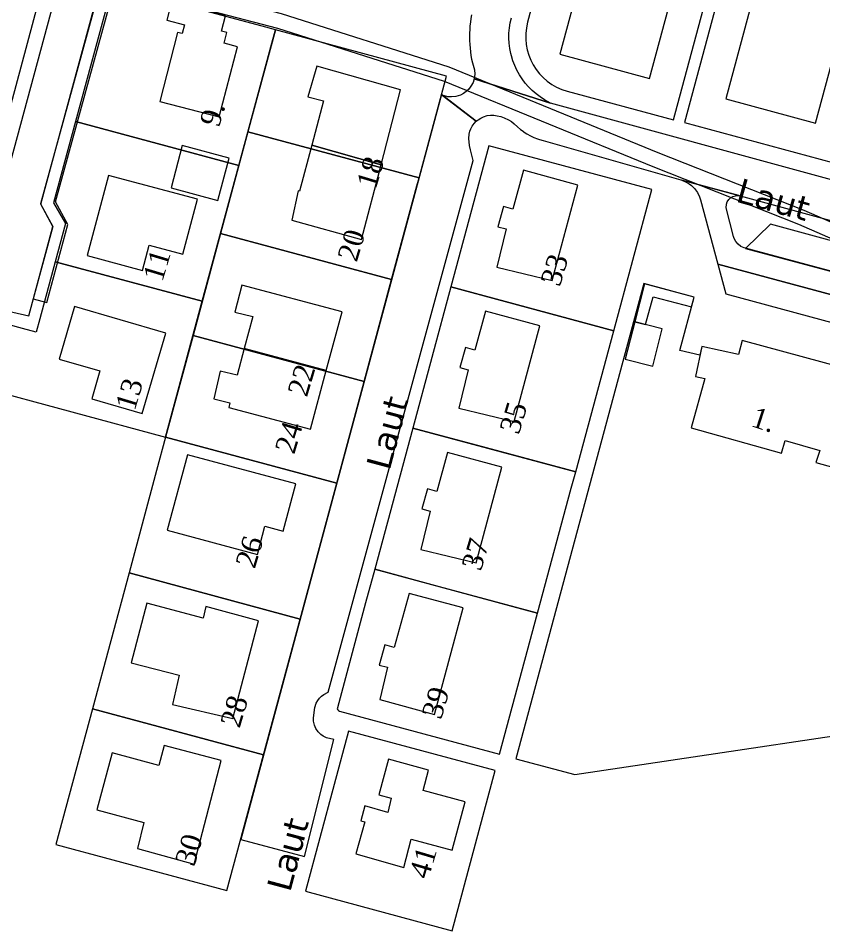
# Model space of a CAD drawing. Header units: metres. Extents: x 328903 to 333883, y 373406 to 381110.
# Drawn here: x 330544.6 to 330687.8, y 375032.5 to 375194.8 of the extents above; entities that cross this region are included whole.
import ezdxf

# ---------------------------------------------------------------- set-up
doc = ezdxf.new("R2010")
doc.units = ezdxf.units.M
doc.header["$MEASUREMENT"] = 0
for name, color, linetype in [('Byggingar', 7, 'Continuous'), ('Gangstétt', 7, 'Continuous'), ('Götuheiti', 7, 'Continuous'), ('Götur', 7, 'Continuous'), ('Húsnúmer', 7, 'Continuous'), ('Lóðir', 7, 'Continuous')]:
    doc.layers.add(name, color=color, linetype=linetype)
doc.styles.get("Standard").update_dxf_attribs({"font": 'arial.ttf'})

msp = doc.modelspace()

# ---------------------------------------------------------------- linework, layer by layer
at = {"layer": 'Byggingar', "color": 17, "linetype": 'Continuous', "lineweight": 0, "ltscale": 3.31832, "true_color": 0x943c39, "flags": 128}
for points in [[(330669.301, 375230.45), (330653.323, 375234.755), (330640.838, 375188.411), (330656.816, 375184.106), (330669.301, 375230.45)], [(330698.798, 375222.503), (330682.819, 375226.808), (330670.334, 375180.464), (330686.313, 375176.16), (330698.798, 375222.503)], [(330580.301, 375177.266), (330583.512, 375189.735), (330581.173, 375190.337), (330581.662, 375192.235), (330580.72, 375192.477), (330581.426, 375195.219), (330571.815, 375197.695), (330570.977, 375194.443), (330574.095, 375193.64), (330573.69, 375192.07), (330572.882, 375192.278), (330569.717, 375179.992), (330580.301, 375177.266)], [(330612.52, 375182.071), (330597.629, 375186.276), (330596.021, 375180.846), (330598.834, 375180.105), (330596.731, 375172.206), (330609.06, 375168.756), (330612.52, 375182.071)], [(330580.07, 375162.414), (330582.072, 375169.924), (330573.731, 375172.147), (330571.73, 375164.637), (330580.07, 375162.414)], [(330609.06, 375168.756), (330596.731, 375172.206), (330594.565, 375164.074), (330594.315, 375164.127), (330593.192, 375158.916), (330605.603, 375155.446), (330609.06, 375168.756)], [(330566.657, 375149.955), (330567.85, 375154.429), (330573.812, 375152.84), (330576.413, 375162.6), (330560.591, 375166.817), (330556.798, 375152.583), (330566.657, 375149.955)], [(330644.041, 375165.145), (330634.41, 375167.779), (330632.514, 375160.833), (330630.824, 375161.296), (330629.848, 375157.731), (330631.301, 375157.334), (330629.666, 375150.544), (330639.471, 375148.182), (330644.041, 375165.145)], [(330602.118, 375142.576), (330584.282, 375147.324), (330583.045, 375142.543), (330586.256, 375141.756), (330584.744, 375136.044), (330599.324, 375132.141), (330602.118, 375142.576)], [(330657.435, 375145.285), (330664.233, 375143.454), (330664.708, 375145.218), (330655.908, 375147.589), (330654.169, 375140.793), (330656.05, 375140.313), (330657.435, 375145.285)], [(330566.62, 375124.519), (330570.779, 375138.797), (330554.537, 375143.529), (330551.819, 375134.2), (330559.063, 375132.089), (330557.621, 375127.141), (330566.62, 375124.519)], [(330637.288, 375140.081), (330627.657, 375142.714), (330625.761, 375135.769), (330624.07, 375136.231), (330623.095, 375132.667), (330624.548, 375132.269), (330622.913, 375125.479), (330632.718, 375123.118), (330637.288, 375140.081)], [(330659.046, 375139.548), (330654.169, 375140.793), (330652.479, 375134.187), (330657.358, 375132.94), (330659.046, 375139.548)], [(330702.519, 375129.527), (330673.259, 375137.489), (330672.635, 375135.006), (330666.079, 375136.41), (330664.941, 375131.097), (330666.6, 375130.742), (330664.224, 375121.956), (330680.244, 375117.434), (330680.887, 375119.712), (330687.084, 375117.96), (330686.383, 375115.798), (330702.753, 375111.23), (330705.154, 375120.373), (330706.949, 375119.949), (330708.19, 375125.204), (330701.756, 375126.724), (330702.519, 375129.527)], [(330599.324, 375132.141), (330584.744, 375136.044), (330583.498, 375131.337), (330580.48, 375132.042), (330579.328, 375127.107), (330582.194, 375126.438), (330581.971, 375125.604), (330596.531, 375121.707), (330599.324, 375132.141)], [(330630.52, 375114.954), (330620.888, 375117.588), (330618.993, 375110.642), (330617.302, 375111.104), (330616.327, 375107.54), (330617.78, 375107.142), (330616.145, 375100.352), (330625.95, 375097.991), (330630.52, 375114.954)], [(330593.896, 375111.99), (330574.636, 375117.179), (330571.021, 375103.762), (330587.089, 375099.434), (330588.419, 375104.488), (330591.641, 375103.62), (330593.896, 375111.99)], [(330623.648, 375089.963), (330614.03, 375092.504), (330611.417, 375082.895), (330609.726, 375083.357), (330608.751, 375079.793), (330610.204, 375079.395), (330608.818, 375073.64), (330618.577, 375071.003), (330623.648, 375089.963)], [(330587.292, 375087.657), (330577.922, 375090.183), (330577.423, 375088.146), (330567.398, 375090.766), (330564.633, 375080.191), (330573.198, 375077.959), (330571.985, 375072.773), (330582.704, 375070.265), (330587.292, 375087.657)], [(330580.641, 375062.789), (330570.531, 375065.51), (330569.571, 375061.924), (330561.276, 375064.159), (330558.555, 375054.056), (330566.87, 375051.816), (330565.762, 375047.175), (330575.818, 375044.365), (330580.641, 375062.789)], [(330624.032, 375055.466), (330616.555, 375057.45), (330617.471, 375061.118), (330610.404, 375063.022), (330608.695, 375056.681), (330610.852, 375056.1), (330610.252, 375053.551), (330606.199, 375054.751), (330605.466, 375052.066), (330606.18, 375051.883), (330604.583, 375046.197), (330613.103, 375043.804), (330614.405, 375048.803), (330621.723, 375046.898), (330624.032, 375055.466)]]:
    msp.add_lwpolyline(points, close=True, dxfattribs=at)
at = {"layer": 'Gangstétt', "color": 45, "lineweight": 0, "ltscale": 3.31832, "true_color": 0x948652, "flags": 128}
msp.add_lwpolyline([(330565.277, 375222.992), (330548.541, 375161.821), (330550.716, 375157.795), (330547.238, 375144.92), (330549.626, 375144.275), (330553.361, 375158.103), (330551.188, 375162.125), (330561.721, 375200.628)], dxfattribs=at)
msp.add_lwpolyline([(330562.42, 375203.179), (330561.721, 375200.628), (330590.631, 375193.036), (330620.26, 375183.596), (330657.37, 375168.428), (330683.276, 375158.199), (330696.852, 375152.241), (330706.536, 375145.816), (330711.386, 375142.157), (330715.858, 375141.822), (330757.479, 375138.575), (330757.25, 375139.268), (330756.814, 375141.28), (330716.06, 375144.46), (330712.359, 375144.737), (330708.066, 375147.976), (330698.124, 375154.572), (330684.294, 375160.641), (330658.357, 375170.883), (330621.164, 375186.085), (330591.369, 375195.577), (330562.42, 375203.179)], close=True, dxfattribs=at)
at = {"layer": 'Götur', "color": 8, "lineweight": 0, "ltscale": 3.31832, "true_color": 0x707070, "flags": 128}
msp.add_lwpolyline([(330593.169, 375302.856), (330573.491, 375308.572, -0.3763544), (330578.326, 375300.672), (330577.723, 375297.235), (330541.99, 375164.951), (330539.522, 375165.618), (330535.533, 375162.752), (330530.682, 375144.341), (330539.404, 375142.043), (330540.691, 375143.213), (330546.42, 375141.892), (330550.702, 375157.744), (330548.555, 375161.731), (330585.38, 375297.522, -0.368269), (330593.169, 375302.856)], format="xyb", close=True, dxfattribs=at)
for points in [[(330625.163, 375195.409), (330625.044, 375194.76), (330624.947, 375194.107), (330624.871, 375193.451), (330624.817, 375192.793), (330624.785, 375192.134), (330624.775, 375191.474), (330624.786, 375190.814), (330624.82, 375190.154), (330624.875, 375189.497), (330624.952, 375188.841), (330625.05, 375188.188), (330625.17, 375187.539), (330625.312, 375186.894), (330625.652, 375185.62), (330625.707, 375184.862), (330625.62, 375184.002), (330639.196, 375179.687), (330638.128, 375180.299), (330637.362, 375180.795), (330636.633, 375181.342), (330635.944, 375181.94), (330635.299, 375182.584), (330634.699, 375183.271), (330634.15, 375183.999), (330633.652, 375184.763), (330633.209, 375185.56), (330632.823, 375186.386), (330632.495, 375187.237), (330632.228, 375188.109), (330632.117, 375188.552), (330631.942, 375189.447), (330631.831, 375190.352), (330631.782, 375191.262), (330631.797, 375192.174), (330631.876, 375193.083), (330632.018, 375193.983), (330632.223, 375194.872)], [(330689.778, 375165.906), (330639.196, 375179.687), (330625.596, 375184.01), (330625.416, 375183.373), (330625.051, 375182.704), (330624.673, 375182.178), (330624.206, 375181.749), (330623.743, 375181.417), (330623.18, 375181.11), (330622.349, 375180.858), (330621.581, 375180.805), (330620.938, 375180.84), (330619.935, 375181.107), (330625.989, 375176.47), (330626.311, 375176.739), (330626.781, 375177.043), (330627.287, 375177.28), (330627.943, 375177.483), (330628.513, 375177.547), (330629.083, 375177.551), (330629.706, 375177.461), (330630.33, 375177.316), (330630.965, 375177.111), (330631.705, 375176.743), (330632.257, 375176.408), (330632.75, 375176.008), (330633.316, 375175.477), (330633.846, 375175.023), (330634.122, 375174.809), (330634.696, 375174.412), (330634.993, 375174.229), (330635.606, 375173.895), (330636.24, 375173.604), (330636.894, 375173.358), (330637.226, 375173.252), (330637.902, 375173.076), (330662.344, 375166.048), (330672.935, 375163.195), (330713.385, 375152.215)], [(330706.674, 375145.081), (330673.599, 375153.956), (330673.039, 375154.23), (330672.549, 375154.615), (330672.147, 375155.096), (330671.858, 375155.639), (330671.746, 375156.007), (330670.395, 375161.08), (330670.452, 375161.711), (330670.614, 375162.154), (330670.871, 375162.551), (330671.189, 375162.855), (330671.624, 375163.116), (330672.079, 375163.244), (330672.647, 375163.273), (330662.546, 375165.994), (330663.178, 375165.738), (330663.813, 375165.372), (330664.236, 375165.04), (330664.76, 375164.55), (330665.301, 375163.831), (330665.703, 375163.042), (330665.874, 375162.508), (330668.922, 375151.073), (330707.942, 375140.56)]]:
    msp.add_lwpolyline(points, dxfattribs=at)
for points in [[(330625.447, 375169.527), (330624.946, 375171.386), (330624.783, 375172.189), (330624.66, 375173.403), (330624.741, 375174.176), (330624.863, 375174.711), (330625.023, 375175.112), (330625.281, 375175.607), (330625.606, 375176.063), (330625.989, 375176.47), (330619.794, 375181.215), (330584.117, 375048.783), (330595.448, 375045.731), (330600.642, 375066.521), (330599.337, 375066.857), (330598.747, 375067.168), (330598.348, 375067.455), (330597.857, 375067.92), (330597.491, 375068.49), (330597.212, 375069.09), (330597.058, 375069.81), (330597.043, 375070.424), (330597.299, 375072.266), (330597.533, 375072.999), (330597.823, 375073.495), (330598.12, 375073.887), (330598.469, 375074.236), (330598.861, 375074.535), (330599.648, 375074.979), (330625.447, 375169.527)], [(330673.864, 375153.883), (330703.867, 375145.834), (330708.041, 375150.079), (330678.271, 375158.18), (330673.864, 375153.883)], [(330668.922, 375151.073), (330670.334, 375145.773), (330709.355, 375135.261), (330707.942, 375140.56), (330668.922, 375151.073)]]:
    msp.add_lwpolyline(points, close=True, dxfattribs=at)
at = {"layer": 'Lóðir', "color": 18, "linetype": 'Continuous', "lineweight": 0, "ltscale": 3.31832, "true_color": 0x000000, "flags": 128}
for points in [[(330676.656, 375234.682), (330648.125, 375242.368), (330635.12, 375194.095, 0.4141914), (330642.174, 375181.838), (330661.05, 375176.753), (330676.656, 375234.682)], [(330636.898, 375089.022), (330619.477, 375093.716), (330607.933, 375096.826), (330606.323, 375090.849), (330601.3, 375072.206, 0.4136482), (330601.653, 375071.593), (330630.135, 375063.92), (330636.898, 375089.022)]]:
    msp.add_lwpolyline(points, format="xyb", close=True, dxfattribs=at)
for points in [[(330678.587, 375234.162), (330662.98, 375176.232), (330691.511, 375168.546), (330705.817, 375221.648), (330701.423, 375222.832), (330702.724, 375227.659), (330678.587, 375234.162)], [(330520.737, 375211.482), (330514.233, 375187.34), (330543.276, 375179.522), (330549.106, 375201.253), (330549.753, 375203.665), (330547.34, 375204.319), (330520.737, 375211.482)], [(330563.67, 375199.92), (330561.255, 375200.567), (330560.603, 375198.156), (330554.735, 375176.434), (330583.762, 375168.608), (330589.615, 375190.337), (330589.62, 375190.355), (330590.267, 375192.756), (330587.899, 375193.394), (330563.67, 375199.92)], [(330620.683, 375184.517), (330590.27, 375192.711), (330585.394, 375174.613), (330615.808, 375166.419), (330620.683, 375184.517)], [(330554.735, 375176.434), (330550.827, 375161.95), (330552.944, 375158.272), (330551.129, 375151.511), (330577.259, 375144.471), (330583.762, 375168.608), (330554.735, 375176.434)], [(330615.43, 375165.017), (330615.808, 375166.419), (330585.394, 375174.613), (330580.517, 375156.508), (330610.93, 375148.315), (330615.43, 375165.017)], [(330657.186, 375164.331), (330628.221, 375172.134), (330621.458, 375147.031), (330650.423, 375139.228), (330657.186, 375164.331)], [(330610.93, 375148.315), (330580.517, 375156.508), (330575.639, 375138.403), (330606.053, 375130.21), (330610.93, 375148.315)], [(330577.259, 375144.471), (330551.129, 375151.511), (330548.392, 375141.372), (330547.74, 375138.958), (330545.334, 375139.607), (330540.498, 375140.91), (330538.027, 375131.734), (330537.383, 375129.32), (330570.756, 375120.332), (330577.259, 375144.471)], [(330650.423, 375139.228), (330621.458, 375147.031), (330614.696, 375121.929), (330643.661, 375114.125), (330650.423, 375139.228)], [(330655.791, 375147.62), (330633.032, 375063.139), (330643.504, 375060.318), (330715.732, 375071.09), (330720.383, 375074.076), (330730.118, 375073.696), (330730.997, 375092.175), (330713.483, 375096.858), (330714.917, 375121.005), (330707.57, 375122.577), (330708.19, 375125.204), (330701.756, 375126.724), (330702.519, 375129.527), (330673.259, 375137.489), (330672.635, 375135.006), (330666.079, 375136.41), (330665.751, 375134.879), (330662.154, 375135.737), (330664.708, 375145.218), (330655.791, 375147.62)], [(330606.053, 375130.21), (330575.639, 375138.403), (330570.762, 375120.299), (330601.175, 375112.105), (330606.053, 375130.21)], [(330643.661, 375114.125), (330626.24, 375118.819), (330614.696, 375121.929), (330607.933, 375096.826), (330636.898, 375089.022), (330642.88, 375111.229), (330643.661, 375114.125)], [(330601.175, 375112.105), (330570.762, 375120.299), (330569.166, 375114.374), (330564.259, 375096.162), (330594.673, 375087.968), (330601.175, 375112.105)], [(330594.673, 375087.968), (330564.259, 375096.162), (330557.757, 375072.024), (330588.17, 375063.831), (330594.673, 375087.968)], [(330588.17, 375063.831), (330557.757, 375072.024), (330551.254, 375047.887), (330581.668, 375039.693), (330588.17, 375063.831)], [(330629.355, 375061.023), (330603.286, 375068.046), (330595.613, 375039.564), (330621.682, 375032.541), (330629.355, 375061.023)]]:
    msp.add_lwpolyline(points, close=True, dxfattribs=at)

# ---------------------------------------------------------------- texts
at = {"layer": 'Götuheiti', "color": 18, "true_color": 0x000000, "char_height": 4.35, "attachment_point": 5}
for insert, rotation in [((330678.81, 375162.52), 344.35), ((330610.2, 375121.1), 75.06), ((330592.52, 375046.12), 75.06)]:
    msp.add_mtext('{{\\fVerdana|b0|i0;Laut}}', dxfattribs=dict(at, insert=insert, rotation=rotation))
at = {"layer": 'Húsnúmer', "color": 18, "true_color": 0x000000, "char_height": 3.625, "attachment_point": 5}
for s, insert, rotation in [('{{\\fTimes New Roman|b0|i0;9.}}', (330579.12, 375177.76), 73.34), ('{{\\fTimes New Roman|b0|i0;18}}', (330607.18, 375167.39), 73.34), ('{{\\fTimes New Roman|b0|i0;20}}', (330603.8, 375154.43), 73.34), ('{{\\fTimes New Roman|b0|i0;11}}', (330569.19, 375150.89), 73.34), ('{{\\fTimes New Roman|b0|i0;33}}', (330639.9, 375150.06), 73.34), ('{{\\fTimes New Roman|b0|i0;22}}', (330594.91, 375130.44), 73.34), ('{{\\fTimes New Roman|b0|i0;13}}', (330564.31, 375127.96), 73.34), ('{{\\fTimes New Roman|b0|i0;35}}', (330632.61, 375123.76), 73.34), ('{{\\fTimes New Roman|b0|i0;1.}}', (330677.08, 375123.39), 342.06), ('{{\\fTimes New Roman|b0|i0;24}}', (330592.66, 375120.26), 73.34), ('{{\\fTimes New Roman|b0|i0;26}}', (330585.67, 375099.91), 73.34), ('{{\\fTimes New Roman|b0|i0;37}}', (330625.86, 375099.49), 73.34), ('{{\\fTimes New Roman|b0|i0;39}}', (330618.78, 375073.09), 73.34), ('{{\\fTimes New Roman|b0|i0;28}}', (330582.97, 375071.56), 73.34), ('{{\\fTimes New Roman|b0|i0;30}}', (330574.9, 375046.94), 73.34), ('{{\\fTimes New Roman|b0|i0;41}}', (330616.5, 375044.69), 73.34)]:
    msp.add_mtext(s, dxfattribs=dict(at, insert=insert, rotation=rotation))

doc.saveas('drawing.dxf')
